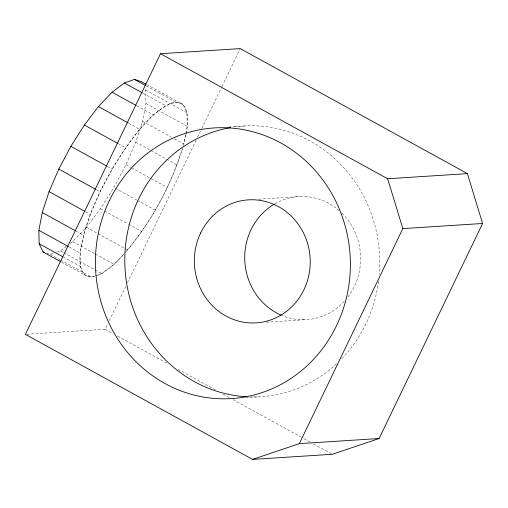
<?xml version="1.0" encoding="UTF-8"?>
<svg xmlns="http://www.w3.org/2000/svg" width="508" height="508" viewBox="0 0 508 508"><rect width="100%" height="100%" fill="white"/><g stroke="black" fill="none" stroke-linecap="round" stroke-linejoin="round"><path stroke-width="0.38" stroke-dasharray="2.54 1.91" d="M186.087 133.909C188.716 122.841 189.865 96.691 171.063 103.194C147.663 114.351 133.001 137.471 118.783 158.159C102.267 184.925 88.011 213.684 81.426 244.615C79.21 255.156 76.67 281.273 94.983 276.39M95.212 275.863L91.599 277.127L84.341 274.707L80.448 266.49L80.181 253.035L83.566 235.255L90.361 214.376L100.114 191.808L112.154 169.088L125.666 147.771L139.725 129.311L153.372 114.96L165.678 105.702L175.806 102.159L183.064 104.584L186.957 112.801L187.223 126.257L185.75 133.985M70.263 243.446L72.727 241.592L86.373 227.247L100.432 208.782L113.938 187.465L125.978 164.751L135.731 142.183L142.532 121.298L145.917 103.524L145.65 90.068L144.678 88.011M185.604 134.76L183.35 145.523M185.979 134.671L183.839 144.031L174.2 138.728M182.556 148.374C170.834 186.271 151.232 221.856 125.698 252.197M124.403 253.422C150.635 223.006 170.478 186.868 182.378 148.507M26.981 334.27L105.169 329.241L107.912 323.526M109.29 320.669L126.13 285.68M127.502 282.823L196.24 140.005M197.612 137.147L201.397 129.292M201.739 128.575L221.672 87.16M222.015 86.443L240.227 48.597M123.717 254.413C115.881 263.03 107.277 271.596 96.342 276.098M95.936 275.609L101.727 273.59L114.033 264.325L123.857 253.994M56.801 252.12L60.42 250.857L66.573 246.228M46.66 253.187L50.292 254.394L53.912 253.13M228.613 127.019L245.624 125.927M258.705 199.193L299.637 196.558M266.332 322.212L305.689 319.678M245.796 397.637L258.947 396.792M146.577 84.499L183.064 104.584M146.202 85.871L175.806 102.159M145.65 90.068L186.957 112.801M142.958 93.199L165.678 105.702M145.917 103.524L187.223 126.257M136.849 105.867L153.372 114.96M142.532 121.298L171.444 137.211M128.708 123.247L139.725 129.311M135.731 142.183L150.19 150.139M150.876 150.52L177.038 164.916M118.091 143.605L125.666 147.771M125.978 164.751L130.797 167.405M131.489 167.78L167.284 187.484M107.34 166.44L112.154 169.088M115.316 188.227L136.658 199.968M137.344 200.349L155.245 210.198M96.672 189.909L100.114 191.808M100.432 208.782L103.873 210.674M104.559 211.055L127.965 223.939M128.657 224.314L141.732 231.515M85.541 211.722L90.361 214.376M86.373 227.247L124.238 248.082M124.924 248.463L127.679 249.974M75.99 231.089L83.566 235.255M72.727 241.592L94.755 253.721M95.441 254.095L114.033 264.325M69.164 246.971L80.181 253.035M60.42 250.857L63.17 252.368M63.862 252.749L101.727 273.59M63.233 257.016L80.448 266.49M50.292 254.394L59.931 259.702M60.617 260.077L91.599 277.127M61.62 262.204L84.341 274.707M105.169 329.241L112.808 333.445M117.672 336.125L167.691 363.652M178.111 369.386L215.627 390.036M223.272 394.24L229.527 397.681M233.001 399.593L303.168 438.214M303.86 438.595L310.115 442.036M313.588 443.948L332.346 454.273M344.183 301.46A61.633 57.937 86.3 0 1 281.883 315.462M275.006 203.74A61.633 57.937 86.3 0 1 339.154 210.553M341.998 213.201A61.633 57.937 86.3 0 1 347.205 297.91M336.55 363.804A135.598 127.457 86.3 0 1 250.241 396.888M234.582 126.962A135.598 127.457 86.3 0 1 379.292 274.269M378.53 281.343A135.598 127.457 86.3 0 1 341.681 358.769"/><path stroke-width="0.76" d="M60.935 261.823L43.034 251.974L39.141 243.757L38.875 230.302L42.259 212.528L49.054 191.643L58.807 169.075L70.853 146.355L84.36 125.044L98.419 106.578L112.065 92.227L124.371 82.969L134.499 79.426L141.757 81.852L145.885 84.125M160.464 53.727L25.4 334.372L252.578 459.403L332.346 454.273L379.114 438.512L482.6 223.482L467.411 173.628L240.227 48.597L160.464 53.727L387.642 178.759L467.411 173.628M252.578 459.403L299.345 443.643L402.831 228.613L387.642 178.759M402.831 228.613L482.6 223.482M299.345 443.643L379.114 438.512M43.034 251.974L44.488 252.457M134.499 79.426L145.51 85.49M124.371 82.969L142.272 92.818M112.065 92.227L136.157 105.493M98.419 106.578L128.022 122.873M84.36 125.044L117.405 143.224M70.853 146.355L106.648 166.059M58.807 169.075L95.987 189.535M49.054 191.643L84.855 211.341M42.259 212.528L75.305 230.708M38.875 230.302L68.478 246.59M39.141 243.757L62.547 256.635M281.172 315.163A61.633 57.937 86.3 0 1 244.837 261.658A61.633 57.937 86.3 0 1 274.339 204.121M246.253 396.716A135.598 127.457 86.3 0 1 125.038 268.637A135.598 127.457 86.3 0 1 230.638 127.584M109.309 200.736A135.598 127.457 86.3 0 0 229.559 398.685A135.598 127.457 86.3 0 0 329.825 190.335A135.598 127.457 86.3 0 0 109.309 200.736M200.654 232.943A61.633 57.937 86.3 0 0 255.314 322.917A61.633 57.937 86.3 0 0 300.888 228.213A61.633 57.937 86.3 0 0 200.654 232.943"/></g></svg>
